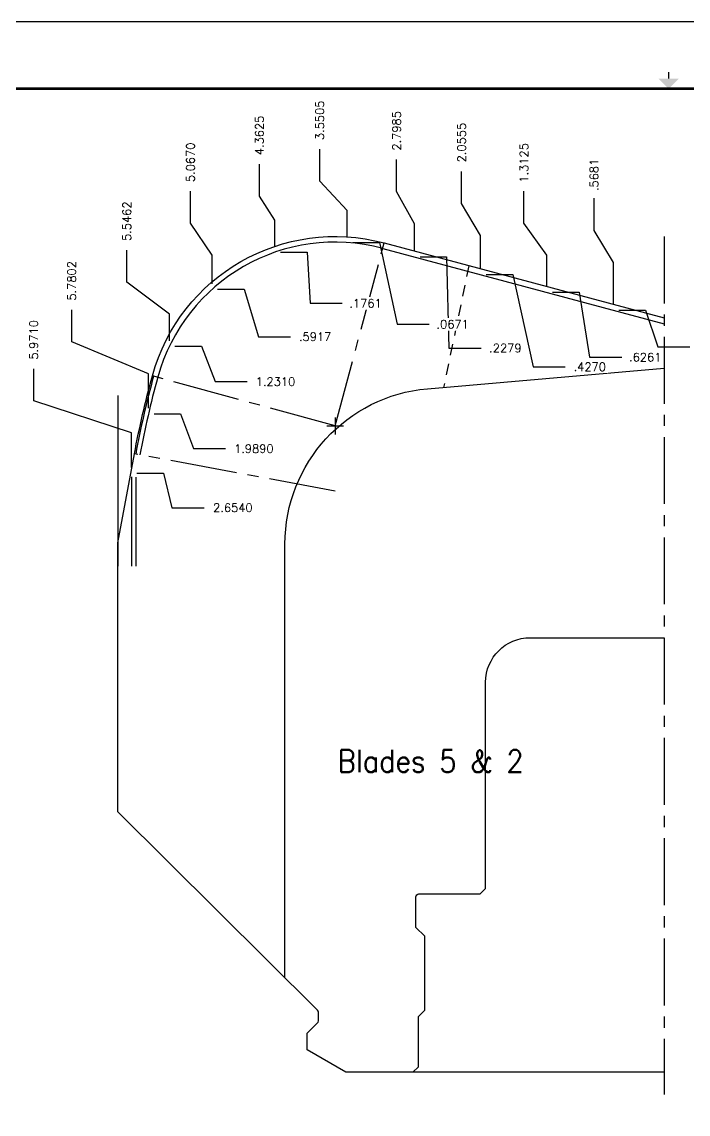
# Model space of a CAD drawing. Extents: x 34 to 150, y -20 to 22.
# Drawn here: x 43.75 to 51.22, y 9.75 to 22 of the extents above; entities that cross this region are included whole.
import ezdxf
from ezdxf.enums import TextEntityAlignment as Align

# ---------------------------------------------------------------- set-up
doc = ezdxf.new("R2010")
doc.units = 0
doc.header["$MEASUREMENT"] = 0
doc.header["$PDMODE"] = 35
doc.linetypes.add('CENTER2', pattern=[1.125, 0.75, -0.125, 0.125, -0.125])
doc.linetypes.add('HIDDEN2', pattern=[0.1875, 0.125, -0.0625])
doc.layers.get('0').update_dxf_attribs({"linetype": 'CONTINUOUS'})
doc.layers.get('Defpoints').update_dxf_attribs({"color": 10, "linetype": 'CONTINUOUS'})
for name, color, linetype in [('CDG-37977R1', 7, 'CONTINUOUS'), ('CLine', 5, 'CENTER2'), ('CONSTRUCTION', 211, 'CONTINUOUS'), ('Dims', 4, 'CONTINUOUS'), ('TEXT', 3, 'CONTINUOUS'), ('Title Block', 7, 'CONTINUOUS')]:
    doc.layers.add(name, color=color, linetype=linetype)
doc.styles.add('RomanD', font='romand.shx', dxfattribs={"width": 0.9})
doc.styles.add('RomanS', font='romans')
doc.dimstyles.get("Standard").update_dxf_attribs({"dimtxt": 0.094, "dimasz": 0.18, "dimexe": 0.0625, "dimexo": 0.0625, "dimgap": 0.09, "dimtad": 0, "dimtih": 1, "dimtoh": 1, "dimdec": 4, "dimzin": 4, "dimdsep": 46, "dimtxsty": 'RomanS', "dimcen": 0.09, "dimazin": 1, "dimtfac": 1, "dimtdec": 4, "dimtofl": 0, "dimtmove": 0, "dimatfit": 1, "dimfxl": 1, "dimtfill": 1, "dimtolj": 1, "dimtzin": 0, "dimarcsym": 0})

# ---------------------------------------------------------------- blocks, each defined once
blk = doc.blocks.new('COT_Dblock')
at = {"layer": 'Title Block', "color": 8}
blk.add_lwpolyline([(0, 0), (34, 0), (34, 22), (0, 22)], close=True, dxfattribs=at)
at = {"layer": 'Title Block', "const_width": 0.015}
blk.add_lwpolyline([(17, 21.438), (17, 21.363)], dxfattribs=at)
at = {"layer": 'Title Block', "const_width": 0.03}
blk.add_lwpolyline([(33.13, 21.25), (0.87, 21.25), (0.87, 0.75), (33.13, 0.75)], close=True, dxfattribs=at)
at = {"layer": 'Title Block'}
blk.add_solid([(16.887, 21.363), (17.113, 21.363), (17, 21.25)], dxfattribs=at)
at = {"layer": 'Title Block', "color": 1, "style": 'RomanS', "flags": 8}
for tag, p in [('FNAME', (0.62, 3.75)), ('REVDATE', (0.62, 2.25)), ('USER', (0.62, 0.75))]:
    blk.add_attdef(tag, text='', height=0.047, rotation=90, dxfattribs=at).set_placement(p, align=Align.BOTTOM_LEFT)
at = {"layer": 'Title Block', "color": 3, "style": 'RomanS', "flags": 8}
blk.add_attdef('DRAWN', text='', height=0.11, dxfattribs=at).set_placement((28.7, 1.984), align=Align.MIDDLE_CENTER)
for tag, p in [('DDATE', (28.356, 1.672)), ('CHECK', (28.356, 1.406)), ('MATRL', (28.356, 1.149)), ('PDATE', (28.356, 0.883)), ('SCALE', (29.896, 0.855)), ('SHEET', (32.005, 0.855))]:
    blk.add_attdef(tag, text='', height=0.094, dxfattribs=at).set_placement(p, align=Align.MIDDLE_LEFT)
at = {"layer": 'Title Block', "color": 3, "style": 'RomanD', "width": 0.9, "flags": 8}
for tag, height, p in [('TITL1', 0.125, (31.337, 1.684)), ('TITL2', 0.094, (31.337, 1.514)), ('TITL3', 0.094, (31.337, 1.374))]:
    blk.add_attdef(tag, text='', height=height, dxfattribs=at).set_placement(p, align=Align.MIDDLE_CENTER)
at = {"layer": 'Title Block', "color": 3, "style": 'RomanS', "flags": 8}
for tag, p in [('FSCM#', (30.337, 1.121)), ('DWG#', (31.81, 1.121)), ('REV#', (32.97, 1.121))]:
    blk.add_attdef(tag, text='', height=0.094, dxfattribs=at).set_placement(p, align=Align.TOP_CENTER)
blk = doc.blocks.new('CMark')
at = {"layer": 'CLine'}
for p, q in [((-0.094, 0), (0.094, 0)), ((0, 0.094), (0, -0.094))]:
    blk.add_line(p, q, dxfattribs=at)
blk = doc.blocks.new('*D56')
at = {"layer": 'Defpoints', "color": 0, "transparency": 16777216}
for p in [(50.948, 19.592), (50.38, 18.766)]:
    blk.add_point(p, dxfattribs=at)
at = {"layer": 'Dims', "color": 0, "lineweight": -2, "transparency": 16777216}
for p, q in [((50.164, 19.661), (50.164, 20.021)), ((50.38, 19.301), (50.164, 19.661)), ((50.38, 18.829), (50.38, 19.301))]:
    blk.add_line(p, q, dxfattribs=at)
at = {"layer": 'Dims', "color": 0, "transparency": 16777216, "insert": (50.164, 20.283), "char_height": 0.094, "attachment_point": 5, "rotation": 90, "style": 'RomanS', "bg_fill": 3, "box_fill_scale": 1.25, "bg_fill_color": 256, "bg_fill_true_color": 13158600, "bg_fill_transparency": 0}
blk.add_mtext('\\A1;.5681', dxfattribs=at)
at = {"layer": 'Defpoints', "color": 0, "transparency": 16777216}
blk.add_point((50.164, 20.021), dxfattribs=at)
blk = doc.blocks.new('*D57')
at = {"layer": 'Defpoints', "color": 0, "transparency": 16777216}
for p in [(49.377, 20.102), (50.948, 19.592), (49.635, 18.966)]:
    blk.add_point(p, dxfattribs=at)
at = {"layer": 'Dims', "color": 0, "lineweight": -2, "transparency": 16777216}
for p, q in [((49.377, 19.742), (49.377, 20.102)), ((49.635, 19.382), (49.377, 19.742)), ((49.635, 19.028), (49.635, 19.382))]:
    blk.add_line(p, q, dxfattribs=at)
at = {"layer": 'Dims', "color": 0, "transparency": 16777216, "insert": (49.377, 20.418), "char_height": 0.094, "attachment_point": 5, "rotation": 90, "style": 'RomanS', "bg_fill": 3, "box_fill_scale": 1.25, "bg_fill_color": 256, "bg_fill_true_color": 13158600, "bg_fill_transparency": 0}
blk.add_mtext('\\A1;1.3125', dxfattribs=at)
blk = doc.blocks.new('*D58')
at = {"layer": 'Defpoints', "color": 0, "transparency": 16777216}
for p in [(48.678, 20.322), (50.948, 19.592), (48.892, 19.165)]:
    blk.add_point(p, dxfattribs=at)
at = {"layer": 'Dims', "color": 0, "lineweight": -2, "transparency": 16777216}
for p, q in [((48.678, 19.962), (48.678, 20.322)), ((48.892, 19.602), (48.678, 19.962)), ((48.892, 19.227), (48.892, 19.602))]:
    blk.add_line(p, q, dxfattribs=at)
at = {"layer": 'Dims', "color": 0, "transparency": 16777216, "insert": (48.678, 20.645), "char_height": 0.094, "attachment_point": 5, "rotation": 90, "style": 'RomanS', "bg_fill": 3, "box_fill_scale": 1.25, "bg_fill_color": 256, "bg_fill_true_color": 13158600, "bg_fill_transparency": 0}
blk.add_mtext('\\A1;2.0555', dxfattribs=at)
blk = doc.blocks.new('*D59')
at = {"layer": 'Defpoints', "color": 0, "transparency": 16777216}
for p in [(47.949, 20.455), (50.948, 19.592), (48.149, 19.364)]:
    blk.add_point(p, dxfattribs=at)
at = {"layer": 'Dims', "color": 0, "lineweight": -2, "transparency": 16777216}
for p, q in [((47.949, 20.095), (47.949, 20.455)), ((48.149, 19.735), (47.949, 20.095)), ((48.149, 19.426), (48.149, 19.735))]:
    blk.add_line(p, q, dxfattribs=at)
at = {"layer": 'Dims', "color": 0, "transparency": 16777216, "insert": (47.949, 20.777), "char_height": 0.094, "attachment_point": 5, "rotation": 90, "style": 'RomanS', "bg_fill": 3, "box_fill_scale": 1.25, "bg_fill_color": 256, "bg_fill_true_color": 13158600, "bg_fill_transparency": 0}
blk.add_mtext('\\A1;2.7985', dxfattribs=at)
blk = doc.blocks.new('*D60')
at = {"layer": 'Defpoints', "color": 0, "transparency": 16777216}
for p in [(47.088, 20.572), (47.397, 19.525), (50.948, 19.592)]:
    blk.add_point(p, dxfattribs=at)
at = {"layer": 'Dims', "color": 0, "lineweight": -2, "transparency": 16777216}
for p, q in [((47.088, 20.212), (47.088, 20.572)), ((47.397, 19.885), (47.088, 20.212)), ((47.397, 19.587), (47.397, 19.885))]:
    blk.add_line(p, q, dxfattribs=at)
at = {"layer": 'Dims', "color": 0, "transparency": 16777216, "insert": (47.088, 20.895), "char_height": 0.094, "attachment_point": 5, "rotation": 90, "style": 'RomanS', "bg_fill": 3, "box_fill_scale": 1.25, "bg_fill_color": 256, "bg_fill_true_color": 13158600, "bg_fill_transparency": 0}
blk.add_mtext('\\A1;3.5505', dxfattribs=at)
blk = doc.blocks.new('*D61')
at = {"layer": 'Defpoints', "color": 0, "transparency": 16777216}
for p in [(46.412, 20.403), (50.948, 19.592), (46.585, 19.416)]:
    blk.add_point(p, dxfattribs=at)
at = {"layer": 'Dims', "color": 0, "lineweight": -2, "transparency": 16777216}
for p, q in [((46.412, 20.043), (46.412, 20.403)), ((46.585, 19.776), (46.412, 20.043)), ((46.585, 19.478), (46.585, 19.776))]:
    blk.add_line(p, q, dxfattribs=at)
at = {"layer": 'Dims', "color": 0, "transparency": 16777216, "insert": (46.412, 20.726), "char_height": 0.094, "attachment_point": 5, "rotation": 90, "style": 'RomanS', "bg_fill": 3, "box_fill_scale": 1.25, "bg_fill_color": 256, "bg_fill_true_color": 13158600, "bg_fill_transparency": 0}
blk.add_mtext('\\A1;4.3625', dxfattribs=at)
blk = doc.blocks.new('*D62')
at = {"layer": 'Defpoints', "color": 0, "transparency": 16777216}
for p in [(45.639, 20.102), (50.948, 19.592), (45.881, 19)]:
    blk.add_point(p, dxfattribs=at)
at = {"layer": 'Dims', "color": 0, "lineweight": -2, "transparency": 16777216}
for p, q in [((45.639, 19.742), (45.639, 20.102)), ((45.881, 19.382), (45.639, 19.742)), ((45.881, 19.062), (45.881, 19.382))]:
    blk.add_line(p, q, dxfattribs=at)
at = {"layer": 'Dims', "color": 0, "transparency": 16777216, "insert": (45.639, 20.424), "char_height": 0.094, "attachment_point": 5, "rotation": 90, "style": 'RomanS', "bg_fill": 3, "box_fill_scale": 1.25, "bg_fill_color": 256, "bg_fill_true_color": 13158600, "bg_fill_transparency": 0}
blk.add_mtext('\\A1;5.0670', dxfattribs=at)
blk = doc.blocks.new('*D63')
at = {"layer": 'Defpoints', "color": 0, "transparency": 16777216}
for p in [(50.948, 19.592), (44.925, 19.44), (45.402, 18.361)]:
    blk.add_point(p, dxfattribs=at)
at = {"layer": 'Dims', "color": 0, "lineweight": -2, "transparency": 16777216}
for p, q in [((44.925, 19.08), (44.925, 19.44)), ((45.402, 18.721), (44.925, 19.08)), ((45.402, 18.423), (45.402, 18.721))]:
    blk.add_line(p, q, dxfattribs=at)
at = {"layer": 'Dims', "color": 0, "transparency": 16777216, "insert": (44.925, 19.763), "char_height": 0.094, "attachment_point": 5, "rotation": 90, "style": 'RomanS', "bg_fill": 3, "box_fill_scale": 1.25, "bg_fill_color": 256, "bg_fill_true_color": 13158600, "bg_fill_transparency": 0}
blk.add_mtext('\\A1;5.5462', dxfattribs=at)
blk = doc.blocks.new('*D64')
at = {"layer": 'Defpoints', "color": 0, "transparency": 16777216}
for p in [(50.948, 19.592), (44.307, 18.771), (45.168, 17.603)]:
    blk.add_point(p, dxfattribs=at)
at = {"layer": 'Dims', "color": 0, "lineweight": -2, "transparency": 16777216}
for p, q in [((44.307, 18.411), (44.307, 18.771)), ((45.168, 18.051), (44.307, 18.411)), ((45.168, 17.665), (45.168, 18.051))]:
    blk.add_line(p, q, dxfattribs=at)
at = {"layer": 'Dims', "color": 0, "transparency": 16777216, "insert": (44.307, 19.094), "char_height": 0.094, "attachment_point": 5, "rotation": 90, "style": 'RomanS', "bg_fill": 3, "box_fill_scale": 1.25, "bg_fill_color": 256, "bg_fill_true_color": 13158600, "bg_fill_transparency": 0}
blk.add_mtext('\\A1;5.7802', dxfattribs=at)
blk = doc.blocks.new('*D65')
at = {"layer": 'Defpoints', "color": 0, "transparency": 16777216}
for p in [(50.948, 19.592), (43.881, 18.109), (44.977, 16.938)]:
    blk.add_point(p, dxfattribs=at)
at = {"layer": 'Dims', "color": 0, "lineweight": -2, "transparency": 16777216}
for p, q in [((43.881, 17.749), (43.881, 18.109)), ((44.977, 17.389), (43.881, 17.749)), ((44.977, 17), (44.977, 17.389))]:
    blk.add_line(p, q, dxfattribs=at)
at = {"layer": 'Dims', "color": 0, "transparency": 16777216, "insert": (43.881, 18.432), "char_height": 0.094, "attachment_point": 5, "rotation": 90, "style": 'RomanS', "bg_fill": 3, "box_fill_scale": 1.25, "bg_fill_color": 256, "bg_fill_true_color": 13158600, "bg_fill_transparency": 0}
blk.add_mtext('\\A1;5.9710', dxfattribs=at)
blk = doc.blocks.new('*D66')
at = {"layer": 'Defpoints', "color": 0, "transparency": 16777216}
for p in [(50.948, 19.592), (50.38, 18.766), (51.238, 18.355)]:
    blk.add_point(p, dxfattribs=at)
at = {"layer": 'Dims', "color": 0, "lineweight": -2, "transparency": 16777216}
for p, q in [((50.442, 18.766), (50.74, 18.766)), ((50.74, 18.766), (50.878, 18.355)), ((50.878, 18.355), (51.238, 18.355))]:
    blk.add_line(p, q, dxfattribs=at)
at = {"layer": 'Dims', "color": 0, "transparency": 16777216, "insert": (51.514, 18.355), "char_height": 0.094, "attachment_point": 5, "style": 'RomanS', "bg_fill": 3, "box_fill_scale": 1.25, "bg_fill_color": 256, "bg_fill_true_color": 13158600, "bg_fill_transparency": 0}
blk.add_mtext('\\A1;.8256', dxfattribs=at)
blk = doc.blocks.new('*D67')
at = {"layer": 'Defpoints', "color": 0, "transparency": 16777216}
for p in [(50.948, 19.592), (49.635, 18.966)]:
    blk.add_point(p, dxfattribs=at)
at = {"layer": 'Dims', "color": 0, "lineweight": -2, "transparency": 16777216}
for p, q in [((49.698, 18.966), (49.995, 18.966)), ((49.995, 18.966), (50.114, 18.238)), ((50.114, 18.238), (50.474, 18.238))]:
    blk.add_line(p, q, dxfattribs=at)
at = {"layer": 'Dims', "color": 0, "transparency": 16777216, "insert": (50.737, 18.238), "char_height": 0.094, "attachment_point": 5, "style": 'RomanS', "bg_fill": 3, "box_fill_scale": 1.25, "bg_fill_color": 256, "bg_fill_true_color": 13158600, "bg_fill_transparency": 0}
blk.add_mtext('\\A1;.6261', dxfattribs=at)
at = {"layer": 'Defpoints', "color": 0, "transparency": 16777216}
blk.add_point((50.474, 18.238), dxfattribs=at)
blk = doc.blocks.new('*D68')
at = {"layer": 'Defpoints', "color": 0, "transparency": 16777216}
for p in [(50.948, 19.592), (48.892, 19.165), (49.839, 18.13)]:
    blk.add_point(p, dxfattribs=at)
at = {"layer": 'Dims', "color": 0, "lineweight": -2, "transparency": 16777216}
for p, q in [((48.955, 19.165), (49.252, 19.165)), ((49.252, 19.165), (49.479, 18.13)), ((49.479, 18.13), (49.839, 18.13))]:
    blk.add_line(p, q, dxfattribs=at)
at = {"layer": 'Dims', "color": 0, "transparency": 16777216, "insert": (50.115, 18.13), "char_height": 0.094, "attachment_point": 5, "style": 'RomanS', "bg_fill": 3, "box_fill_scale": 1.25, "bg_fill_color": 256, "bg_fill_true_color": 13158600, "bg_fill_transparency": 0}
blk.add_mtext('\\A1;.4270', dxfattribs=at)
blk = doc.blocks.new('*D69')
at = {"layer": 'Defpoints', "color": 0, "transparency": 16777216}
for p in [(50.948, 19.592), (48.149, 19.364), (48.896, 18.34)]:
    blk.add_point(p, dxfattribs=at)
at = {"layer": 'Dims', "color": 0, "lineweight": -2, "transparency": 16777216}
for p, q in [((48.212, 19.364), (48.509, 19.364)), ((48.509, 19.364), (48.536, 18.34)), ((48.536, 18.34), (48.896, 18.34))]:
    blk.add_line(p, q, dxfattribs=at)
at = {"layer": 'Dims', "color": 0, "transparency": 16777216, "insert": (49.169, 18.34), "char_height": 0.094, "attachment_point": 5, "style": 'RomanS', "bg_fill": 3, "box_fill_scale": 1.25, "bg_fill_color": 256, "bg_fill_true_color": 13158600, "bg_fill_transparency": 0}
blk.add_mtext('\\A1;.2279', dxfattribs=at)
blk = doc.blocks.new('*D70')
at = {"layer": 'Defpoints', "color": 0, "transparency": 16777216}
for p in [(47.397, 19.525), (50.948, 19.592)]:
    blk.add_point(p, dxfattribs=at)
at = {"layer": 'Dims', "color": 0, "lineweight": -2, "transparency": 16777216}
for p, q in [((47.46, 19.525), (47.757, 19.525)), ((47.757, 19.525), (47.955, 18.608)), ((47.955, 18.608), (48.315, 18.608))]:
    blk.add_line(p, q, dxfattribs=at)
at = {"layer": 'Dims', "color": 0, "transparency": 16777216, "insert": (48.578, 18.608), "char_height": 0.094, "attachment_point": 5, "style": 'RomanS', "bg_fill": 3, "box_fill_scale": 1.25, "bg_fill_color": 256, "bg_fill_true_color": 13158600, "bg_fill_transparency": 0}
blk.add_mtext('\\A1;.0671', dxfattribs=at)
at = {"layer": 'Defpoints', "color": 0, "transparency": 16777216}
blk.add_point((48.315, 18.608), dxfattribs=at)
blk = doc.blocks.new('*D71')
at = {"layer": 'Defpoints', "color": 0, "transparency": 16777216}
for p in [(50.948, 19.592), (46.585, 19.416)]:
    blk.add_point(p, dxfattribs=at)
at = {"layer": 'Dims', "color": 0, "lineweight": -2, "transparency": 16777216}
for p, q in [((46.648, 19.416), (46.945, 19.416)), ((46.945, 19.416), (46.98, 18.843)), ((46.98, 18.843), (47.34, 18.843))]:
    blk.add_line(p, q, dxfattribs=at)
at = {"layer": 'Dims', "color": 0, "transparency": 16777216, "insert": (47.602, 18.843), "char_height": 0.094, "attachment_point": 5, "style": 'RomanS', "bg_fill": 3, "box_fill_scale": 1.25, "bg_fill_color": 256, "bg_fill_true_color": 13158600, "bg_fill_transparency": 0}
blk.add_mtext('\\A1;.1761', dxfattribs=at)
at = {"layer": 'Defpoints', "color": 0, "transparency": 16777216}
blk.add_point((47.34, 18.843), dxfattribs=at)
blk = doc.blocks.new('*D72')
at = {"layer": 'Defpoints', "color": 0, "transparency": 16777216}
for p in [(50.948, 19.592), (45.881, 19), (46.76, 18.468)]:
    blk.add_point(p, dxfattribs=at)
at = {"layer": 'Dims', "color": 0, "lineweight": -2, "transparency": 16777216}
for p, q in [((45.943, 19), (46.241, 19)), ((46.241, 19), (46.4, 18.468)), ((46.4, 18.468), (46.76, 18.468))]:
    blk.add_line(p, q, dxfattribs=at)
at = {"layer": 'Dims', "color": 0, "transparency": 16777216, "insert": (47.036, 18.468), "char_height": 0.094, "attachment_point": 5, "style": 'RomanS', "bg_fill": 3, "box_fill_scale": 1.25, "bg_fill_color": 256, "bg_fill_true_color": 13158600, "bg_fill_transparency": 0}
blk.add_mtext('\\A1;.5917', dxfattribs=at)
blk = doc.blocks.new('*D73')
at = {"layer": 'Defpoints', "color": 0, "transparency": 16777216}
for p in [(50.948, 19.592), (45.402, 18.361), (46.276, 17.964)]:
    blk.add_point(p, dxfattribs=at)
at = {"layer": 'Dims', "color": 0, "lineweight": -2, "transparency": 16777216}
for p, q in [((45.464, 18.361), (45.762, 18.361)), ((45.762, 18.361), (45.916, 17.964)), ((45.916, 17.964), (46.276, 17.964))]:
    blk.add_line(p, q, dxfattribs=at)
at = {"layer": 'Dims', "color": 0, "transparency": 16777216, "insert": (46.592, 17.964), "char_height": 0.094, "attachment_point": 5, "style": 'RomanS', "bg_fill": 3, "box_fill_scale": 1.25, "bg_fill_color": 256, "bg_fill_true_color": 13158600, "bg_fill_transparency": 0}
blk.add_mtext('\\A1;1.2310', dxfattribs=at)
blk = doc.blocks.new('*D74')
at = {"layer": 'Defpoints', "color": 0, "transparency": 16777216}
for p in [(50.948, 19.592), (45.168, 17.603), (46.033, 17.212)]:
    blk.add_point(p, dxfattribs=at)
at = {"layer": 'Dims', "color": 0, "lineweight": -2, "transparency": 16777216}
for p, q in [((45.23, 17.603), (45.528, 17.603)), ((45.528, 17.603), (45.673, 17.212)), ((45.673, 17.212), (46.033, 17.212))]:
    blk.add_line(p, q, dxfattribs=at)
at = {"layer": 'Dims', "color": 0, "transparency": 16777216, "insert": (46.349, 17.212), "char_height": 0.094, "attachment_point": 5, "style": 'RomanS', "bg_fill": 3, "box_fill_scale": 1.25, "bg_fill_color": 256, "bg_fill_true_color": 13158600, "bg_fill_transparency": 0}
blk.add_mtext('\\A1;1.9890', dxfattribs=at)
blk = doc.blocks.new('*D75')
at = {"layer": 'Defpoints', "color": 0, "transparency": 16777216}
for p in [(50.948, 19.592), (44.977, 16.938), (45.791, 16.55)]:
    blk.add_point(p, dxfattribs=at)
at = {"layer": 'Dims', "color": 0, "lineweight": -2, "transparency": 16777216}
for p, q in [((45.039, 16.938), (45.337, 16.938)), ((45.337, 16.938), (45.431, 16.55)), ((45.431, 16.55), (45.791, 16.55))]:
    blk.add_line(p, q, dxfattribs=at)
at = {"layer": 'Dims', "color": 0, "transparency": 16777216, "insert": (46.114, 16.55), "char_height": 0.094, "attachment_point": 5, "style": 'RomanS', "bg_fill": 3, "box_fill_scale": 1.25, "bg_fill_color": 256, "bg_fill_true_color": 13158600, "bg_fill_transparency": 0}
blk.add_mtext('\\A1;2.6540', dxfattribs=at)

msp = doc.modelspace()

# ---------------------------------------------------------------- linework, layer by layer
at = {"linetype": 'HIDDEN2'}
msp.add_line((48.76042, 19.26469), (48.47652, 17.89983), dxfattribs=at)
at = {"linetype": 'ByBlock', "flags": 128}
msp.add_lwpolyline([(46.69792, 11.27628), (46.69792, 16.14065, -0.38887873), (48.2954, 17.88399), (50.94792, 18.11605)], format="xyb", dxfattribs=at)
at = {"layer": 'CDG-37977R1', "color": 1, "linetype": 'Continuous'}
msp.add_line((47.79423, 19.45888), (50.94792, 18.61385), dxfattribs=at)
at = {"layer": 'CDG-37977R1', "color": 7, "linetype": 'Continuous', "flags": 128}
for points in [[(50.94792, 10.21665), (47.38093, 10.21665), (46.94792, 10.46665), (46.94792, 10.65415), (47.06377, 10.77, 0.19891237), (47.07292, 10.7921), (47.07292, 10.89114, 0.199913), (47.06368, 10.91332), (44.82292, 13.1369), (44.82292, 16.15415), (45.01042, 17.15415, -0.02112914), (45.21118, 18.029, -0.4124498), (47.81041, 19.51925), (50.94792, 18.67855)], [(48.13292, 10.21665), (48.19542, 10.27915), (48.19542, 10.84165), (48.26557, 10.9118), (48.26557, 11.74275), (48.16667, 11.84165), (48.16667, 12.1854, -0.41421356), (48.19792, 12.21665), (48.88542, 12.21665), (48.94792, 12.27915), (48.94792, 14.59165, -0.41421356), (49.44792, 15.09165), (50.94792, 15.09165)]]:
    msp.add_lwpolyline(points, format="xyb", dxfattribs=at)
at = {"layer": 'CDG-37977R1', "color": 1, "linetype": 'Continuous'}
for centre, radius, start, end in [((47.26042, 17.46665), 2.0625, 75, 164.654758), ((55.45738, 15.21726), 10.5625, 164.654758, 169.496481)]:
    msp.add_arc(centre, radius, start, end, dxfattribs=at)
at = {"layer": 'CLine', "color": 1}
for p, q in [((47.26042, 17.46665), (47.81041, 19.51925)), ((47.26042, 17.46665), (45.21118, 18.029)), ((47.26042, 16.737), (45.01042, 17.15415))]:
    msp.add_line(p, q, dxfattribs=at)
at = {"layer": 'CLine'}
msp.add_line((50.94792, 19.59165), (50.94792, 9.96665), dxfattribs=at)
at = {"layer": 'CLine', "color": 1, "linetype": 'ByBlock'}
for p, q in [((44.82292, 17.80787), (44.82292, 15.89235)), ((44.97692, 16.89681), (44.97692, 15.89235)), ((45.02492, 16.89235), (45.02492, 15.89235))]:
    msp.add_line(p, q, dxfattribs=at)
at = {"layer": 'CLine', "color": 1, "linetype": 'Continuous'}
msp.add_arc((55.45738, 15.21726), 10.6105, 164.654758, 169.496481, dxfattribs=at)

# ---------------------------------------------------------------- block references
at = {"layer": 'CONSTRUCTION', "linetype": 'ByBlock'}
msp.add_blockref('CMark', (47.26042, 17.46665), dxfattribs=at)
at = {"layer": 'Title Block'}
msp.add_blockref('COT_Dblock', (34, 0), dxfattribs=at)

# ---------------------------------------------------------------- texts
at = {"layer": 'TEXT', "style": 'RomanS', "width": 0.9}
msp.add_text('Blades 5 & 2', height=0.25, dxfattribs=at).set_placement((47.2907, 13.58168))

# ---------------------------------------------------------------- next in the draw order: dimensions: what is measured, and where the dimension line sits
at = {"layer": 'Dims'}
dim = msp.add_ordinate_dim(feature_location=(50.37981, 18.76607), offset=(-0.21605, 1.25477), dtype=1, origin=(50.94792, 19.59165), dimstyle='Standard', dxfattribs=at)
dim.commit()
dim.dimension.update_dxf_attribs({"geometry": '*D56', "text_midpoint": (50.16375, 20.28317)})

# ---------------------------------------------------------------- next in the draw order: dimensions: what is measured, and where the dimension line sits
dim = msp.add_ordinate_dim(feature_location=(49.63542, 18.96555), offset=(-0.25889, 1.13617), dtype=1, origin=(50.94792, 19.59165), dimstyle='Standard', dxfattribs=at)
dim.commit()
dim.dimension.update_dxf_attribs({"geometry": '*D57', "text_midpoint": (49.37653, 20.41777)})

# ---------------------------------------------------------------- next in the draw order: dimensions: what is measured, and where the dimension line sits
dim = msp.add_ordinate_dim(feature_location=(48.89242, 19.16465), offset=(-0.21482, 1.15765), dtype=1, origin=(50.94792, 19.59165), dimstyle='Standard', dxfattribs=at)
dim.commit()
dim.dimension.update_dxf_attribs({"geometry": '*D58', "text_midpoint": (48.6776, 20.64507)})

# ---------------------------------------------------------------- next in the draw order: dimensions: what is measured, and where the dimension line sits
dim = msp.add_ordinate_dim(feature_location=(48.14942, 19.36375), offset=(-0.20018, 1.0909), dtype=1, origin=(50.94792, 19.59165), dimstyle='Standard', dxfattribs=at)
dim.commit()
dim.dimension.update_dxf_attribs({"geometry": '*D59', "text_midpoint": (47.94923, 20.77741)})

# ---------------------------------------------------------------- next in the draw order: dimensions: what is measured, and where the dimension line sits
dim = msp.add_ordinate_dim(feature_location=(47.39742, 19.52455), offset=(-0.30898, 1.04774), dtype=1, origin=(50.94792, 19.59165), dimstyle='Standard', dxfattribs=at)
dim.commit()
dim.dimension.update_dxf_attribs({"geometry": '*D60', "text_midpoint": (47.08844, 20.89506)})

# ---------------------------------------------------------------- next in the draw order: dimensions: what is measured, and where the dimension line sits
dim = msp.add_ordinate_dim(feature_location=(46.58542, 19.41555), offset=(-0.17384, 0.98763), dtype=1, origin=(50.94792, 19.59165), dimstyle='Standard', dxfattribs=at)
dim.commit()
dim.dimension.update_dxf_attribs({"geometry": '*D61', "text_midpoint": (46.41158, 20.72595)})

# ---------------------------------------------------------------- next in the draw order: dimensions: what is measured, and where the dimension line sits
dim = msp.add_ordinate_dim(feature_location=(45.88092, 18.99995), offset=(-0.24185, 1.10177), dtype=1, origin=(50.94792, 19.59165), dimstyle='Standard', dxfattribs=at)
dim.commit()
dim.dimension.update_dxf_attribs({"geometry": '*D62', "text_midpoint": (45.63907, 20.42448)})

# ---------------------------------------------------------------- next in the draw order: dimensions: what is measured, and where the dimension line sits
dim = msp.add_ordinate_dim(feature_location=(45.40172, 18.36065), offset=(-0.4763, 1.07932), dtype=1, origin=(50.94792, 19.59165), dimstyle='Standard', dxfattribs=at)
dim.commit()
dim.dimension.update_dxf_attribs({"geometry": '*D63', "text_midpoint": (44.92542, 19.76274)})

# ---------------------------------------------------------------- next in the draw order: dimensions: what is measured, and where the dimension line sits
dim = msp.add_ordinate_dim(feature_location=(45.16772, 17.60265), offset=(-0.8603, 1.16822), dtype=1, origin=(50.94792, 19.59165), dimstyle='Standard', dxfattribs=at)
dim.commit()
dim.dimension.update_dxf_attribs({"geometry": '*D64', "text_midpoint": (44.30742, 19.09364)})

# ---------------------------------------------------------------- next in the draw order: dimensions: what is measured, and where the dimension line sits
dim = msp.add_ordinate_dim(feature_location=(44.97692, 16.93765), offset=(-1.09622, 1.17147), dtype=1, origin=(50.94792, 19.59165), dimstyle='Standard', dxfattribs=at)
dim.commit()
dim.dimension.update_dxf_attribs({"geometry": '*D65', "text_midpoint": (43.8807, 18.43189)})

# ---------------------------------------------------------------- next in the draw order: dimensions: what is measured, and where the dimension line sits
dim = msp.add_ordinate_dim(feature_location=(50.37981, 18.76607), offset=(0.8581, -0.411), dtype=0, origin=(50.94792, 19.59165), dimstyle='Standard', dxfattribs=at)
dim.commit()
dim.dimension.update_dxf_attribs({"geometry": '*D66', "text_midpoint": (51.51367, 18.35508)})

# ---------------------------------------------------------------- next in the draw order: dimensions: what is measured, and where the dimension line sits
dim = msp.add_ordinate_dim(feature_location=(49.63542, 18.96555), offset=(0.83884, -0.7279), dtype=0, origin=(50.94792, 19.59165), dimstyle='Standard', dxfattribs=at)
dim.commit()
dim.dimension.update_dxf_attribs({"geometry": '*D67', "text_midpoint": (50.73659, 18.23766)})

# ---------------------------------------------------------------- next in the draw order: dimensions: what is measured, and where the dimension line sits
dim = msp.add_ordinate_dim(feature_location=(48.89242, 19.16465), offset=(0.94658, -1.03479), dtype=0, origin=(50.94792, 19.59165), dimstyle='Standard', dxfattribs=at)
dim.commit()
dim.dimension.update_dxf_attribs({"geometry": '*D68', "text_midpoint": (50.11476, 18.12987)})

# ---------------------------------------------------------------- next in the draw order: dimensions: what is measured, and where the dimension line sits
dim = msp.add_ordinate_dim(feature_location=(48.14942, 19.36375), offset=(0.74612, -1.02365), dtype=0, origin=(50.94792, 19.59165), dimstyle='Standard', dxfattribs=at)
dim.commit()
dim.dimension.update_dxf_attribs({"geometry": '*D69', "text_midpoint": (49.16906, 18.3401)})

# ---------------------------------------------------------------- next in the draw order: dimensions: what is measured, and where the dimension line sits
dim = msp.add_ordinate_dim(feature_location=(47.39742, 19.52455), offset=(0.91801, -0.91687), dtype=0, origin=(50.94792, 19.59165), dimstyle='Standard', dxfattribs=at)
dim.commit()
dim.dimension.update_dxf_attribs({"geometry": '*D70', "text_midpoint": (48.57777, 18.60768)})

# ---------------------------------------------------------------- next in the draw order: dimensions: what is measured, and where the dimension line sits
dim = msp.add_ordinate_dim(feature_location=(46.58542, 19.41555), offset=(0.75468, -0.57215), dtype=0, origin=(50.94792, 19.59165), dimstyle='Standard', dxfattribs=at)
dim.commit()
dim.dimension.update_dxf_attribs({"geometry": '*D71', "text_midpoint": (47.60243, 18.8434)})

# ---------------------------------------------------------------- next in the draw order: dimensions: what is measured, and where the dimension line sits
dim = msp.add_ordinate_dim(feature_location=(45.88092, 18.99995), offset=(0.87908, -0.53243), dtype=0, origin=(50.94792, 19.59165), dimstyle='Standard', dxfattribs=at)
dim.commit()
dim.dimension.update_dxf_attribs({"geometry": '*D72', "text_midpoint": (47.03576, 18.46752)})

# ---------------------------------------------------------------- next in the draw order: dimensions: what is measured, and where the dimension line sits
dim = msp.add_ordinate_dim(feature_location=(45.40172, 18.36065), offset=(0.8738, -0.39643), dtype=0, origin=(50.94792, 19.59165), dimstyle='Standard', dxfattribs=at)
dim.commit()
dim.dimension.update_dxf_attribs({"geometry": '*D73', "text_midpoint": (46.59156, 17.96422)})

# ---------------------------------------------------------------- next in the draw order: dimensions: what is measured, and where the dimension line sits
dim = msp.add_ordinate_dim(feature_location=(45.16772, 17.60265), offset=(0.86555, -0.3902), dtype=0, origin=(50.94792, 19.59165), dimstyle='Standard', dxfattribs=at)
dim.commit()
dim.dimension.update_dxf_attribs({"geometry": '*D74', "text_midpoint": (46.34932, 17.21246)})

# ---------------------------------------------------------------- next in the draw order: dimensions: what is measured, and where the dimension line sits
dim = msp.add_ordinate_dim(feature_location=(44.97692, 16.93765), offset=(0.81411, -0.38777), dtype=0, origin=(50.94792, 19.59165), dimstyle='Standard', dxfattribs=at)
dim.commit()
dim.dimension.update_dxf_attribs({"geometry": '*D75', "text_midpoint": (46.11379, 16.54989)})

doc.saveas('drawing.dxf')
